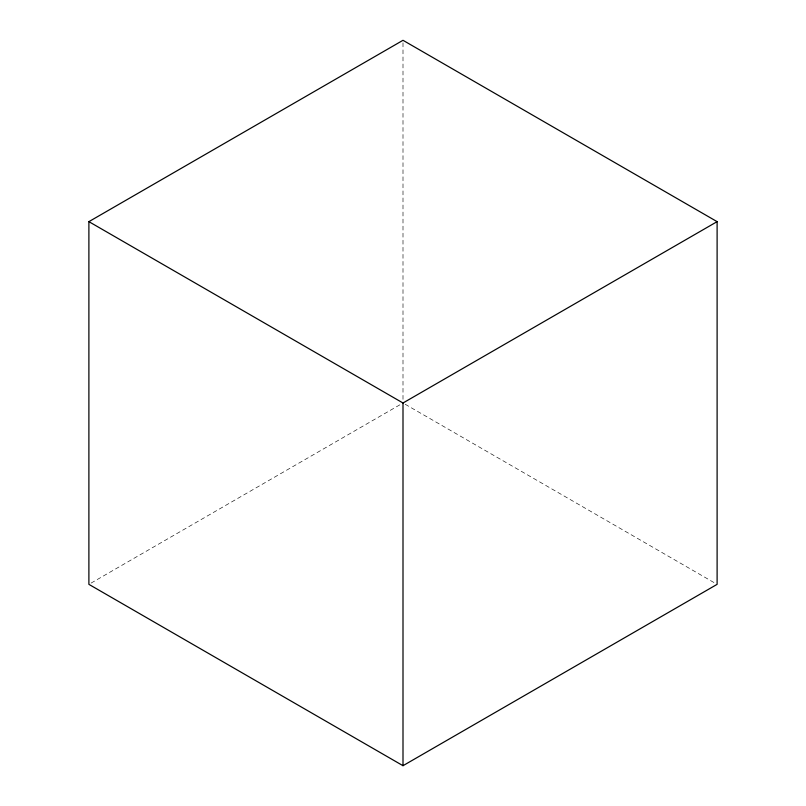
<?xml version="1.0" encoding="UTF-8"?>
<svg xmlns="http://www.w3.org/2000/svg" width="806" height="806" viewBox="0 0 806 806"><rect width="100%" height="100%" fill="white"/><g stroke="black" fill="none" stroke-linecap="round" stroke-linejoin="round"><path stroke-width="0.6" stroke-dasharray="4.03 3.02" d="M91.068 583.101L400.824 404.259M405.176 404.259L714.932 583.101M403 42.809L403 400.491"/><path stroke-width="1.21" d="M88.892 221.65L403 40.3L717.108 221.65L717.108 584.35L403 765.7L88.892 584.35L88.892 221.65L403 403L717.108 221.65M403 403L403 765.7"/></g></svg>
